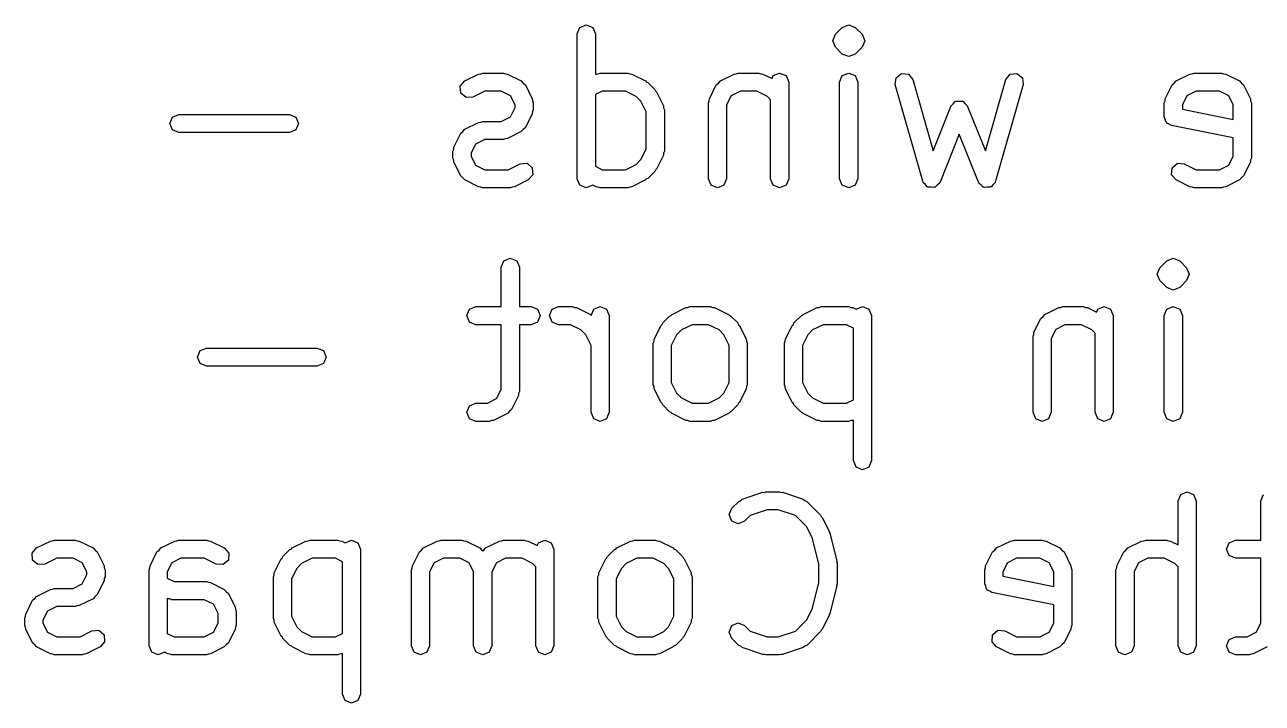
# Model space of a CAD drawing. Extents: x 68 to 173, y -124 to -38.
# Drawn here: x 77.14 to 85.67, y -106.43 to -101.75 of the extents above; entities that cross this region are included whole.
import ezdxf

# ---------------------------------------------------------------- set-up
doc = ezdxf.new("R2010")
doc.units = 0
doc.layers.add('BLACK', color=7, linetype='CONTINUOUS')

msp = doc.modelspace()

# ---------------------------------------------------------------- linework, layer by layer
at = {"layer": 'BLACK', "linetype": 'CONTINUOUS'}
for p, q in [((80.9464, -101.815), (80.9647, -101.771)), ((80.9647, -101.771), (81.0089, -101.753)), ((81.0089, -101.753), (81.0531, -101.771)), ((81.0531, -101.771), (81.0714, -101.815)), ((82.7266, -101.819), (82.7742, -101.771)), ((82.7742, -101.771), (82.8184, -101.753)), ((82.7742, -101.771), (82.7742, -101.771)), ((82.8184, -101.753), (82.8626, -101.771)), ((82.8626, -101.771), (82.9102, -101.819)), ((80.9464, -102.815), (80.9464, -101.815)), ((81.0714, -101.815), (81.0714, -102.095)), ((82.7083, -101.863), (82.7266, -101.819)), ((82.7266, -101.907), (82.7083, -101.863)), ((82.9102, -101.819), (82.9285, -101.863)), ((82.9285, -101.863), (82.9102, -101.907)), ((82.7742, -101.955), (82.7266, -101.907)), ((82.8184, -101.973), (82.7742, -101.955)), ((82.8626, -101.955), (82.8184, -101.973)), ((82.9102, -101.907), (82.8626, -101.955)), ((82.8626, -101.955), (82.8626, -101.955)), ((80.1714, -102.14), (80.2667, -102.093)), ((80.2667, -102.093), (80.2812, -102.092)), ((80.2812, -102.092), (80.2946, -102.086)), ((80.2946, -102.086), (80.4375, -102.086)), ((80.4375, -102.086), (80.4509, -102.092)), ((80.4509, -102.092), (80.4654, -102.093)), ((80.4654, -102.093), (80.5607, -102.14)), ((81.0714, -102.095), (81.0762, -102.093)), ((81.0762, -102.093), (81.0907, -102.092)), ((81.0907, -102.092), (81.1041, -102.086)), ((81.1041, -102.086), (81.2946, -102.086)), ((81.2946, -102.086), (81.3081, -102.092)), ((81.3081, -102.092), (81.3226, -102.093)), ((81.3226, -102.093), (81.4178, -102.14)), ((81.9333, -102.14), (82.0286, -102.093)), ((82.0286, -102.093), (82.0431, -102.092)), ((82.0431, -102.092), (82.0565, -102.086)), ((82.0565, -102.086), (82.1994, -102.086)), ((82.1994, -102.086), (82.2128, -102.092)), ((82.2128, -102.092), (82.2273, -102.093)), ((82.2273, -102.093), (82.2899, -102.124)), ((82.2899, -102.124), (82.298, -102.104)), ((82.298, -102.104), (82.3422, -102.086)), ((82.3422, -102.086), (82.3864, -102.104)), ((82.3864, -102.104), (82.4047, -102.148)), ((82.7559, -102.148), (82.7742, -102.104)), ((82.7742, -102.104), (82.8184, -102.086)), ((82.8184, -102.086), (82.8626, -102.104)), ((82.8626, -102.104), (82.8809, -102.148)), ((83.1393, -102.166), (83.1447, -102.118)), ((83.1447, -102.118), (83.1822, -102.088)), ((83.1822, -102.088), (83.2297, -102.094)), ((83.2297, -102.094), (83.2595, -102.131)), ((83.2595, -102.131), (83.3997, -102.622)), ((83.7609, -102.622), (83.9012, -102.131)), ((83.9012, -102.131), (83.9309, -102.094)), ((83.9309, -102.094), (83.9785, -102.088)), ((83.9785, -102.088), (84.0159, -102.118)), ((84.0159, -102.118), (84.0214, -102.166)), ((85.0762, -102.14), (85.1714, -102.093)), ((85.1714, -102.093), (85.1859, -102.092)), ((85.1859, -102.092), (85.1994, -102.086)), ((85.1994, -102.086), (85.3899, -102.086)), ((85.3899, -102.086), (85.4033, -102.092)), ((85.4033, -102.092), (85.4178, -102.093)), ((85.4178, -102.093), (85.513, -102.14)), ((80.1401, -102.176), (80.1714, -102.14)), ((80.1435, -102.224), (80.1401, -102.176)), ((80.1796, -102.255), (80.1435, -102.224)), ((80.3094, -102.211), (80.2273, -102.252)), ((80.4227, -102.211), (80.3094, -102.211)), ((80.4861, -102.243), (80.4227, -102.211)), ((80.5607, -102.14), (80.5736, -102.155)), ((80.5736, -102.155), (80.5886, -102.168)), ((80.5886, -102.168), (80.6362, -102.263)), ((81.1189, -102.211), (81.0714, -102.235)), ((81.2799, -102.211), (81.1189, -102.211)), ((81.3528, -102.247), (81.2799, -102.211)), ((81.4178, -102.14), (81.4245, -102.148)), ((81.4245, -102.148), (81.4341, -102.152)), ((81.4341, -102.152), (81.4817, -102.199)), ((81.4817, -102.199), (81.4856, -102.209)), ((81.4856, -102.209), (81.4934, -102.216)), ((81.4934, -102.216), (81.541, -102.311)), ((81.8578, -102.263), (81.9054, -102.168)), ((81.9054, -102.168), (81.9204, -102.155)), ((81.9204, -102.155), (81.9333, -102.14)), ((82.0713, -102.211), (82.0079, -102.243)), ((82.1846, -102.211), (82.0713, -102.211)), ((82.2576, -102.247), (82.1846, -102.211)), ((82.4047, -102.148), (82.4047, -102.815)), ((82.7559, -102.815), (82.7559, -102.148)), ((82.8809, -102.148), (82.8809, -102.815)), ((83.3298, -102.832), (83.1393, -102.166)), ((84.0214, -102.166), (83.8309, -102.832)), ((85.0006, -102.263), (85.0482, -102.168)), ((85.0482, -102.168), (85.0632, -102.155)), ((85.0632, -102.155), (85.0762, -102.14)), ((85.2141, -102.211), (85.1507, -102.243)), ((85.3751, -102.211), (85.2141, -102.211)), ((85.4385, -102.243), (85.3751, -102.211)), ((85.513, -102.14), (85.526, -102.155)), ((85.526, -102.155), (85.541, -102.168)), ((85.541, -102.168), (85.5886, -102.263)), ((80.2273, -102.252), (80.1796, -102.255)), ((80.5178, -102.306), (80.4861, -102.243)), ((80.5178, -102.324), (80.5178, -102.306)), ((80.6362, -102.263), (80.6373, -102.278)), ((80.6373, -102.278), (80.6428, -102.291)), ((80.6428, -102.291), (80.6428, -102.339)), ((81.0714, -102.235), (81.0714, -102.729)), ((81.3861, -102.281), (81.3528, -102.247)), ((81.4226, -102.354), (81.3861, -102.281)), ((81.8512, -102.291), (81.8567, -102.278)), ((81.8512, -102.815), (81.8512, -102.291)), ((81.8567, -102.278), (81.8578, -102.263)), ((82.0079, -102.243), (81.9762, -102.306)), ((81.9762, -102.306), (81.9762, -102.815)), ((82.2797, -102.27), (82.2576, -102.247)), ((82.2797, -102.815), (82.2797, -102.27)), ((83.5229, -102.314), (83.5395, -102.298)), ((83.5395, -102.298), (83.5557, -102.281)), ((83.5557, -102.281), (83.5565, -102.281)), ((83.5565, -102.281), (83.5571, -102.281)), ((83.5571, -102.281), (83.5803, -102.281)), ((83.5803, -102.281), (83.6035, -102.281)), ((83.6035, -102.281), (83.6041, -102.281)), ((83.6041, -102.281), (83.605, -102.281)), ((83.605, -102.281), (83.6212, -102.298)), ((83.6212, -102.298), (83.6378, -102.314)), ((84.994, -102.291), (84.9996, -102.278)), ((84.994, -102.387), (84.994, -102.291)), ((84.9996, -102.278), (85.0006, -102.263)), ((85.1507, -102.243), (85.119, -102.306)), ((85.119, -102.306), (85.119, -102.335)), ((85.4702, -102.306), (85.4385, -102.243)), ((85.4702, -102.406), (85.4702, -102.306)), ((85.5886, -102.263), (85.5896, -102.278)), ((85.5896, -102.278), (85.5952, -102.291)), ((85.5952, -102.291), (85.5952, -102.672)), ((78.1369, -102.434), (78.1552, -102.39)), ((78.1552, -102.39), (78.1994, -102.372)), ((78.1994, -102.372), (78.9613, -102.372)), ((78.9613, -102.372), (79.0055, -102.39)), ((79.0055, -102.39), (79.0238, -102.434)), ((80.4227, -102.419), (80.4861, -102.388)), ((80.4861, -102.388), (80.5178, -102.324)), ((80.6362, -102.367), (80.5886, -102.462)), ((80.6373, -102.352), (80.6362, -102.367)), ((80.6428, -102.339), (80.6373, -102.352)), ((81.4226, -102.61), (81.4226, -102.354)), ((81.541, -102.311), (81.542, -102.325)), ((81.542, -102.325), (81.5476, -102.339)), ((81.5476, -102.339), (81.5476, -102.625)), ((83.3997, -102.622), (83.5223, -102.316)), ((83.5223, -102.316), (83.5229, -102.315)), ((83.5229, -102.315), (83.5229, -102.314)), ((83.6378, -102.314), (83.6378, -102.315)), ((83.6378, -102.315), (83.6384, -102.316)), ((83.6384, -102.316), (83.7609, -102.622)), ((85.001, -102.403), (84.994, -102.387)), ((85.119, -102.335), (85.4702, -102.406)), ((78.1552, -102.478), (78.1369, -102.434)), ((78.1994, -102.497), (78.1552, -102.478)), ((79.0055, -102.478), (78.9613, -102.497)), ((79.0238, -102.434), (79.0055, -102.478)), ((80.1584, -102.488), (80.1714, -102.474)), ((80.1714, -102.474), (80.2667, -102.426)), ((80.2667, -102.426), (80.2812, -102.425)), ((80.2812, -102.425), (80.2946, -102.419)), ((80.2946, -102.419), (80.4227, -102.419)), ((80.5736, -102.475), (80.5607, -102.49)), ((80.5886, -102.462), (80.5736, -102.475)), ((85.0045, -102.421), (85.001, -102.403)), ((85.0099, -102.425), (85.0045, -102.421)), ((85.0123, -102.431), (85.0099, -102.425)), ((85.0291, -102.438), (85.0123, -102.431)), ((85.0443, -102.448), (85.0291, -102.438)), ((85.4702, -102.533), (85.0443, -102.448)), ((78.9613, -102.497), (78.1994, -102.497)), ((80.0959, -102.597), (80.1435, -102.501)), ((80.1435, -102.501), (80.1584, -102.488)), ((80.3094, -102.544), (80.246, -102.576)), ((80.4375, -102.544), (80.3094, -102.544)), ((80.4509, -102.539), (80.4375, -102.544)), ((80.4654, -102.538), (80.4509, -102.539)), ((80.5607, -102.49), (80.4654, -102.538)), ((83.5803, -102.507), (83.4479, -102.838)), ((83.7128, -102.838), (83.5803, -102.507)), ((85.4702, -102.658), (85.4702, -102.533)), ((80.0893, -102.625), (80.0948, -102.611)), ((80.0893, -102.672), (80.0893, -102.625)), ((80.0948, -102.611), (80.0959, -102.597)), ((80.246, -102.576), (80.2143, -102.639)), ((80.2143, -102.639), (80.2143, -102.658)), ((81.3861, -102.683), (81.4226, -102.61)), ((81.542, -102.638), (81.541, -102.653)), ((81.5476, -102.625), (81.542, -102.638)), ((80.0948, -102.686), (80.0893, -102.672)), ((80.0959, -102.7), (80.0948, -102.686)), ((80.1435, -102.795), (80.0959, -102.7)), ((80.2143, -102.658), (80.246, -102.721)), ((80.246, -102.721), (80.3094, -102.753)), ((80.4703, -102.753), (80.5524, -102.712)), ((80.5524, -102.712), (80.6001, -102.708)), ((80.6001, -102.708), (80.6362, -102.74)), ((81.0714, -102.729), (81.1189, -102.753)), ((81.2799, -102.753), (81.3528, -102.716)), ((81.3528, -102.716), (81.3861, -102.683)), ((81.541, -102.653), (81.4934, -102.748)), ((85.0482, -102.74), (85.0844, -102.708)), ((85.0844, -102.708), (85.1321, -102.712)), ((85.1321, -102.712), (85.2141, -102.753)), ((85.3751, -102.753), (85.4385, -102.721)), ((85.4385, -102.721), (85.4702, -102.658)), ((85.5886, -102.7), (85.541, -102.795)), ((85.5896, -102.686), (85.5886, -102.7)), ((85.5952, -102.672), (85.5896, -102.686)), ((80.1584, -102.808), (80.1435, -102.795)), ((80.1714, -102.823), (80.1584, -102.808)), ((80.3094, -102.753), (80.4703, -102.753)), ((80.6396, -102.787), (80.6083, -102.823)), ((80.6362, -102.74), (80.6396, -102.787)), ((80.9647, -102.859), (80.9464, -102.815)), ((81.1189, -102.753), (81.2799, -102.753)), ((81.4245, -102.816), (81.4178, -102.823)), ((81.4341, -102.812), (81.4245, -102.816)), ((81.4817, -102.764), (81.4341, -102.812)), ((81.4856, -102.755), (81.4817, -102.764)), ((81.4934, -102.748), (81.4856, -102.755)), ((81.8695, -102.859), (81.8512, -102.815)), ((81.9762, -102.815), (81.9579, -102.859)), ((82.298, -102.859), (82.2797, -102.815)), ((82.4047, -102.815), (82.3864, -102.859)), ((82.7742, -102.859), (82.7559, -102.815)), ((82.8809, -102.815), (82.8626, -102.859)), ((85.0449, -102.787), (85.0482, -102.74)), ((85.0762, -102.823), (85.0449, -102.787)), ((85.2141, -102.753), (85.3751, -102.753)), ((85.526, -102.808), (85.513, -102.823)), ((85.541, -102.795), (85.526, -102.808)), ((80.2667, -102.871), (80.1714, -102.823)), ((80.2812, -102.872), (80.2667, -102.871)), ((80.2946, -102.878), (80.2812, -102.872)), ((80.4851, -102.878), (80.2946, -102.878)), ((80.4985, -102.872), (80.4851, -102.878)), ((80.513, -102.871), (80.4985, -102.872)), ((80.6083, -102.823), (80.513, -102.871)), ((81.0089, -102.878), (80.9647, -102.859)), ((81.0529, -102.859), (81.0089, -102.878)), ((81.0762, -102.871), (81.0529, -102.859)), ((81.0907, -102.872), (81.0762, -102.871)), ((81.1041, -102.878), (81.0907, -102.872)), ((81.2946, -102.878), (81.1041, -102.878)), ((81.3081, -102.872), (81.2946, -102.878)), ((81.3226, -102.871), (81.3081, -102.872)), ((81.4178, -102.823), (81.3226, -102.871)), ((81.9137, -102.878), (81.8695, -102.859)), ((81.9579, -102.859), (81.9137, -102.878)), ((82.3422, -102.878), (82.298, -102.859)), ((82.3864, -102.859), (82.3422, -102.878)), ((82.8184, -102.878), (82.7742, -102.859)), ((82.8626, -102.859), (82.8184, -102.878)), ((83.3324, -102.836), (83.3298, -102.832)), ((83.3324, -102.84), (83.3324, -102.836)), ((83.3469, -102.854), (83.3324, -102.84)), ((83.3595, -102.87), (83.3469, -102.854)), ((83.3637, -102.87), (83.3595, -102.87)), ((83.3666, -102.873), (83.3637, -102.87)), ((83.3869, -102.873), (83.3666, -102.873)), ((83.407, -102.875), (83.3869, -102.873)), ((83.4103, -102.873), (83.407, -102.875)), ((83.4145, -102.873), (83.4103, -102.873)), ((83.4286, -102.858), (83.4145, -102.873)), ((83.4445, -102.845), (83.4286, -102.858)), ((83.445, -102.841), (83.4445, -102.845)), ((83.4479, -102.838), (83.445, -102.841)), ((83.7157, -102.841), (83.7128, -102.838)), ((83.7162, -102.845), (83.7157, -102.841)), ((83.732, -102.858), (83.7162, -102.845)), ((83.7462, -102.873), (83.732, -102.858)), ((83.7504, -102.873), (83.7462, -102.873)), ((83.7536, -102.875), (83.7504, -102.873)), ((83.7738, -102.873), (83.7536, -102.875)), ((83.794, -102.873), (83.7738, -102.873)), ((83.797, -102.87), (83.794, -102.873)), ((83.8012, -102.87), (83.797, -102.87)), ((83.8138, -102.854), (83.8012, -102.87)), ((83.8283, -102.84), (83.8138, -102.854)), ((83.8309, -102.832), (83.8283, -102.836)), ((83.8283, -102.836), (83.8283, -102.84)), ((85.1714, -102.871), (85.0762, -102.823)), ((85.1859, -102.872), (85.1714, -102.871)), ((85.1994, -102.878), (85.1859, -102.872)), ((85.3899, -102.878), (85.1994, -102.878)), ((85.4033, -102.872), (85.3899, -102.878)), ((85.4178, -102.871), (85.4033, -102.872)), ((85.513, -102.823), (85.4178, -102.871)), ((80.4226, -103.425), (80.4409, -103.381)), ((80.4409, -103.381), (80.4851, -103.363)), ((80.4851, -103.363), (80.5293, -103.381)), ((80.5293, -103.381), (80.5476, -103.425)), ((84.9647, -103.429), (85.0123, -103.381)), ((85.0123, -103.381), (85.0565, -103.363)), ((85.0123, -103.381), (85.0123, -103.381)), ((85.0565, -103.363), (85.1007, -103.381)), ((85.1007, -103.381), (85.1483, -103.429)), ((80.4226, -103.696), (80.4226, -103.425)), ((80.5476, -103.425), (80.5476, -103.696)), ((84.9464, -103.473), (84.9647, -103.429)), ((84.9647, -103.517), (84.9464, -103.473)), ((85.1483, -103.429), (85.1666, -103.473)), ((85.1666, -103.473), (85.1483, -103.517)), ((85.0123, -103.565), (84.9647, -103.517)), ((85.0565, -103.583), (85.0123, -103.565)), ((85.1007, -103.565), (85.0565, -103.583)), ((85.1483, -103.517), (85.1007, -103.565)), ((80.1845, -103.758), (80.2028, -103.714)), ((80.2028, -103.803), (80.1845, -103.758)), ((80.2028, -103.714), (80.247, -103.696)), ((80.247, -103.696), (80.4226, -103.696)), ((80.5476, -103.696), (80.628, -103.696)), ((80.628, -103.696), (80.6721, -103.714)), ((80.6721, -103.714), (80.6905, -103.758)), ((80.6905, -103.758), (80.6721, -103.803)), ((80.7559, -103.758), (80.7742, -103.714)), ((80.7742, -103.803), (80.7559, -103.758)), ((80.7742, -103.714), (80.8184, -103.696)), ((80.8184, -103.696), (80.9137, -103.696)), ((80.9137, -103.696), (80.9271, -103.702)), ((80.9271, -103.702), (80.9416, -103.703)), ((80.9416, -103.703), (81.0369, -103.75)), ((81.0369, -103.75), (81.0424, -103.757)), ((81.0424, -103.757), (81.0599, -103.714)), ((81.0599, -103.714), (81.1041, -103.696)), ((81.1041, -103.696), (81.1483, -103.714)), ((81.1483, -103.714), (81.1666, -103.758)), ((81.1666, -103.758), (81.1666, -104.425)), ((81.5838, -103.762), (81.5933, -103.758)), ((81.5933, -103.758), (81.6, -103.75)), ((81.6, -103.75), (81.6952, -103.703)), ((81.6952, -103.703), (81.7097, -103.702)), ((81.7097, -103.702), (81.7232, -103.696)), ((81.7232, -103.696), (81.866, -103.696)), ((81.866, -103.696), (81.8795, -103.702)), ((81.8795, -103.702), (81.894, -103.703)), ((81.894, -103.703), (81.9892, -103.75)), ((81.9892, -103.75), (81.996, -103.758)), ((81.996, -103.758), (82.0055, -103.762)), ((82.4885, -103.762), (82.498, -103.758)), ((82.498, -103.758), (82.5048, -103.75)), ((82.5048, -103.75), (82.6, -103.703)), ((82.6, -103.703), (82.6145, -103.702)), ((82.6145, -103.702), (82.628, -103.696)), ((82.628, -103.696), (82.8184, -103.696)), ((82.8184, -103.696), (82.8319, -103.702)), ((82.8319, -103.702), (82.8464, -103.703)), ((82.8464, -103.703), (82.8696, -103.714)), ((82.8696, -103.714), (82.9137, -103.696)), ((82.9137, -103.696), (82.9579, -103.714)), ((82.9579, -103.714), (82.9762, -103.758)), ((82.9762, -103.758), (82.9762, -104.758)), ((84.1584, -103.765), (84.1714, -103.75)), ((84.1714, -103.75), (84.2667, -103.703)), ((84.2667, -103.703), (84.2812, -103.702)), ((84.2812, -103.702), (84.2946, -103.696)), ((84.2946, -103.696), (84.4375, -103.696)), ((84.4375, -103.696), (84.4509, -103.702)), ((84.4509, -103.702), (84.4654, -103.703)), ((84.4654, -103.703), (84.528, -103.734)), ((84.528, -103.734), (84.5361, -103.714)), ((84.5361, -103.714), (84.5803, -103.696)), ((84.5803, -103.696), (84.6245, -103.714)), ((84.6245, -103.714), (84.6428, -103.758)), ((84.6428, -103.758), (84.6428, -104.425)), ((84.994, -103.758), (85.0123, -103.714)), ((84.994, -104.425), (84.994, -103.758)), ((85.0123, -103.714), (85.0565, -103.696)), ((85.0565, -103.696), (85.1007, -103.714)), ((85.1007, -103.714), (85.119, -103.758)), ((85.119, -103.758), (85.119, -104.425)), ((80.247, -103.821), (80.2028, -103.803)), ((80.4226, -103.821), (80.247, -103.821)), ((80.4226, -104.268), (80.4226, -103.821)), ((80.628, -103.821), (80.5476, -103.821)), ((80.5476, -103.821), (80.5476, -104.282)), ((80.6721, -103.803), (80.628, -103.821)), ((80.8184, -103.821), (80.7742, -103.803)), ((80.8989, -103.821), (80.8184, -103.821)), ((80.9719, -103.857), (80.8989, -103.821)), ((81.4768, -103.921), (81.5244, -103.826)), ((81.5244, -103.826), (81.5322, -103.819)), ((81.5322, -103.819), (81.5361, -103.809)), ((81.5361, -103.809), (81.5838, -103.762)), ((81.7379, -103.821), (81.665, -103.857)), ((81.8513, -103.821), (81.7379, -103.821)), ((81.9243, -103.857), (81.8513, -103.821)), ((82.0055, -103.762), (82.0531, -103.809)), ((82.0531, -103.809), (82.057, -103.819)), ((82.057, -103.819), (82.0648, -103.826)), ((82.0648, -103.826), (82.1124, -103.921)), ((82.3816, -103.921), (82.4292, -103.826)), ((82.4292, -103.826), (82.437, -103.819)), ((82.437, -103.819), (82.4409, -103.809)), ((82.4409, -103.809), (82.4885, -103.762)), ((82.6427, -103.821), (82.5697, -103.857)), ((82.8037, -103.821), (82.6427, -103.821)), ((82.8512, -103.845), (82.8037, -103.821)), ((82.8512, -104.339), (82.8512, -103.845)), ((84.0959, -103.873), (84.1435, -103.778)), ((84.1435, -103.778), (84.1584, -103.765)), ((84.3094, -103.821), (84.246, -103.853)), ((84.4227, -103.821), (84.3094, -103.821)), ((84.4957, -103.857), (84.4227, -103.821)), ((81.0052, -103.891), (80.9719, -103.857)), ((81.0416, -103.964), (81.0052, -103.891)), ((81.4758, -103.935), (81.4768, -103.921)), ((81.6317, -103.891), (81.5952, -103.964)), ((81.665, -103.857), (81.6317, -103.891)), ((81.9575, -103.891), (81.9243, -103.857)), ((81.994, -103.964), (81.9575, -103.891)), ((82.1124, -103.921), (82.1135, -103.935)), ((82.3805, -103.935), (82.3816, -103.921)), ((82.5365, -103.891), (82.5, -103.964)), ((82.5697, -103.857), (82.5365, -103.891)), ((84.0893, -103.901), (84.0948, -103.888)), ((84.0893, -104.425), (84.0893, -103.901)), ((84.0948, -103.888), (84.0959, -103.873)), ((84.246, -103.853), (84.2143, -103.916)), ((84.2143, -103.916), (84.2143, -104.425)), ((84.5178, -103.88), (84.4957, -103.857)), ((84.5178, -104.425), (84.5178, -103.88)), ((78.3274, -104.044), (78.3457, -104)), ((78.3457, -104), (78.3899, -103.982)), ((78.3899, -103.982), (79.1518, -103.982)), ((79.1518, -103.982), (79.196, -104)), ((79.196, -104), (79.2143, -104.044)), ((81.0416, -104.425), (81.0416, -103.964)), ((81.4702, -103.949), (81.4758, -103.935)), ((81.4702, -104.235), (81.4702, -103.949)), ((81.5952, -103.964), (81.5952, -104.22)), ((81.994, -104.22), (81.994, -103.964)), ((82.1135, -103.935), (82.119, -103.949)), ((82.119, -103.949), (82.119, -104.235)), ((82.375, -103.949), (82.3805, -103.935)), ((82.375, -104.235), (82.375, -103.949)), ((82.5, -103.964), (82.5, -104.22)), ((78.3457, -104.088), (78.3274, -104.044)), ((78.3899, -104.107), (78.3457, -104.088)), ((79.196, -104.088), (79.1518, -104.107)), ((79.2143, -104.044), (79.196, -104.088)), ((79.1518, -104.107), (78.3899, -104.107)), ((80.3909, -104.331), (80.4226, -104.268)), ((81.4758, -104.248), (81.4702, -104.235)), ((81.4768, -104.263), (81.4758, -104.248)), ((81.5244, -104.358), (81.4768, -104.263)), ((81.5952, -104.22), (81.6317, -104.293)), ((81.9575, -104.293), (81.994, -104.22)), ((82.1124, -104.263), (82.0648, -104.358)), ((82.1135, -104.248), (82.1124, -104.263)), ((82.119, -104.235), (82.1135, -104.248)), ((82.3805, -104.248), (82.375, -104.235)), ((82.3816, -104.263), (82.3805, -104.248)), ((82.4292, -104.358), (82.3816, -104.263)), ((82.5, -104.22), (82.5365, -104.293)), ((80.3275, -104.363), (80.3909, -104.331)), ((80.541, -104.31), (80.4934, -104.405)), ((80.542, -104.296), (80.541, -104.31)), ((80.5476, -104.282), (80.542, -104.296)), ((81.6317, -104.293), (81.665, -104.326)), ((81.665, -104.326), (81.7379, -104.363)), ((81.8513, -104.363), (81.9243, -104.326)), ((81.9243, -104.326), (81.9575, -104.293)), ((82.5365, -104.293), (82.5697, -104.326)), ((82.5697, -104.326), (82.6427, -104.363)), ((82.8037, -104.363), (82.8512, -104.339)), ((80.1845, -104.425), (80.2028, -104.381)), ((80.2028, -104.469), (80.1845, -104.425)), ((80.2028, -104.381), (80.247, -104.363)), ((80.247, -104.363), (80.3275, -104.363)), ((80.4654, -104.433), (80.3702, -104.481)), ((80.4784, -104.418), (80.4654, -104.433)), ((80.4934, -104.405), (80.4784, -104.418)), ((81.0599, -104.469), (81.0416, -104.425)), ((81.1666, -104.425), (81.1483, -104.469)), ((81.5322, -104.365), (81.5244, -104.358)), ((81.5361, -104.374), (81.5322, -104.365)), ((81.5838, -104.422), (81.5361, -104.374)), ((81.5933, -104.426), (81.5838, -104.422)), ((81.6, -104.433), (81.5933, -104.426)), ((81.6952, -104.481), (81.6, -104.433)), ((81.7379, -104.363), (81.8513, -104.363)), ((81.9892, -104.433), (81.894, -104.481)), ((81.996, -104.426), (81.9892, -104.433)), ((82.0055, -104.422), (81.996, -104.426)), ((82.0531, -104.374), (82.0055, -104.422)), ((82.057, -104.365), (82.0531, -104.374)), ((82.0648, -104.358), (82.057, -104.365)), ((82.437, -104.365), (82.4292, -104.358)), ((82.4409, -104.374), (82.437, -104.365)), ((82.4885, -104.422), (82.4409, -104.374)), ((82.498, -104.426), (82.4885, -104.422)), ((82.5048, -104.433), (82.498, -104.426)), ((82.6, -104.481), (82.5048, -104.433)), ((82.6427, -104.363), (82.8037, -104.363)), ((84.1076, -104.469), (84.0893, -104.425)), ((84.2143, -104.425), (84.196, -104.469)), ((84.5361, -104.469), (84.5178, -104.425)), ((84.6428, -104.425), (84.6245, -104.469)), ((85.0123, -104.469), (84.994, -104.425)), ((85.119, -104.425), (85.1007, -104.469)), ((80.247, -104.488), (80.2028, -104.469)), ((80.3422, -104.488), (80.247, -104.488)), ((80.3557, -104.482), (80.3422, -104.488)), ((80.3702, -104.481), (80.3557, -104.482)), ((81.1041, -104.488), (81.0599, -104.469)), ((81.1483, -104.469), (81.1041, -104.488)), ((81.7097, -104.482), (81.6952, -104.481)), ((81.7232, -104.488), (81.7097, -104.482)), ((81.866, -104.488), (81.7232, -104.488)), ((81.8795, -104.482), (81.866, -104.488)), ((81.894, -104.481), (81.8795, -104.482)), ((82.6145, -104.482), (82.6, -104.481)), ((82.628, -104.488), (82.6145, -104.482)), ((82.8184, -104.488), (82.628, -104.488)), ((82.8319, -104.482), (82.8184, -104.488)), ((82.8464, -104.481), (82.8319, -104.482)), ((82.8512, -104.479), (82.8464, -104.481)), ((82.8512, -104.758), (82.8512, -104.479)), ((84.1518, -104.488), (84.1076, -104.469)), ((84.196, -104.469), (84.1518, -104.488)), ((84.5803, -104.488), (84.5361, -104.469)), ((84.6245, -104.469), (84.5803, -104.488)), ((85.0565, -104.488), (85.0123, -104.469)), ((85.1007, -104.469), (85.0565, -104.488)), ((82.8695, -104.803), (82.8512, -104.758)), ((82.9762, -104.758), (82.9579, -104.803)), ((82.9137, -104.821), (82.8695, -104.803)), ((82.9579, -104.803), (82.9137, -104.821)), ((82.0123, -105.086), (82.0599, -105.039)), ((82.0599, -105.039), (82.0734, -105.033)), ((82.0734, -105.033), (82.0844, -105.023)), ((82.0844, -105.023), (82.2272, -104.976)), ((82.2272, -104.976), (82.2375, -104.977)), ((82.2375, -104.977), (82.247, -104.973)), ((82.247, -104.973), (82.3422, -104.973)), ((82.3422, -104.973), (82.3517, -104.977)), ((82.3517, -104.977), (82.362, -104.976)), ((82.362, -104.976), (82.5049, -105.023)), ((82.5049, -105.023), (82.5158, -105.033)), ((82.5158, -105.033), (82.5293, -105.039)), ((82.5293, -105.039), (82.6245, -105.134)), ((85.0893, -105.035), (85.1076, -104.991)), ((85.0893, -105.339), (85.0893, -105.035)), ((85.1076, -104.991), (85.1518, -104.973)), ((85.1518, -104.973), (85.196, -104.991)), ((85.196, -104.991), (85.2143, -105.035)), ((85.2143, -105.035), (85.2143, -106.035)), ((85.6607, -105.035), (85.679, -104.991)), ((85.6607, -105.306), (85.6607, -105.035)), ((81.994, -105.13), (82.0123, -105.086)), ((82.2571, -105.098), (82.1379, -105.137)), ((82.3321, -105.098), (82.2571, -105.098)), ((82.4513, -105.137), (82.3321, -105.098)), ((82.0123, -105.175), (81.994, -105.13)), ((82.0565, -105.193), (82.0123, -105.175)), ((82.1007, -105.175), (82.0565, -105.193)), ((82.1379, -105.137), (82.1007, -105.175)), ((82.529, -105.215), (82.4513, -105.137)), ((82.6245, -105.134), (82.6285, -105.143)), ((82.6285, -105.143), (82.6362, -105.15)), ((82.6362, -105.15), (82.6839, -105.245)), ((82.569, -105.295), (82.529, -105.215)), ((82.6131, -105.471), (82.569, -105.295)), ((82.6839, -105.245), (82.6844, -105.252)), ((82.6844, -105.252), (82.6886, -105.258)), ((82.6886, -105.258), (82.7362, -105.449)), ((77.1877, -105.396), (77.219, -105.36)), ((77.219, -105.36), (77.3143, -105.313)), ((77.3143, -105.313), (77.3288, -105.312)), ((77.3288, -105.312), (77.3422, -105.306)), ((77.3422, -105.306), (77.4851, -105.306)), ((77.4851, -105.306), (77.4985, -105.312)), ((77.4985, -105.312), (77.513, -105.313)), ((77.513, -105.313), (77.6083, -105.36)), ((77.6083, -105.36), (77.6213, -105.375)), ((77.6213, -105.375), (77.6362, -105.388)), ((78.0482, -105.388), (78.0632, -105.375)), ((78.0632, -105.375), (78.0762, -105.36)), ((78.0762, -105.36), (78.1714, -105.313)), ((78.1714, -105.313), (78.1859, -105.312)), ((78.1859, -105.312), (78.1994, -105.306)), ((78.1994, -105.306), (78.3899, -105.306)), ((78.3899, -105.306), (78.4033, -105.312)), ((78.4033, -105.312), (78.4178, -105.313)), ((78.4178, -105.313), (78.513, -105.36)), ((78.513, -105.36), (78.5444, -105.396)), ((78.9171, -105.419), (78.9647, -105.372)), ((78.9647, -105.372), (78.9742, -105.368)), ((78.9742, -105.368), (78.981, -105.36)), ((78.981, -105.36), (79.0762, -105.313)), ((79.0762, -105.313), (79.0907, -105.312)), ((79.0907, -105.312), (79.1041, -105.306)), ((79.1041, -105.306), (79.2946, -105.306)), ((79.2946, -105.306), (79.3081, -105.312)), ((79.3081, -105.312), (79.3226, -105.313)), ((79.3226, -105.313), (79.3458, -105.324)), ((79.3458, -105.324), (79.3899, -105.306)), ((79.3899, -105.306), (79.4341, -105.324)), ((79.4341, -105.324), (79.4524, -105.368)), ((79.4524, -105.368), (79.4524, -106.368)), ((79.8578, -105.388), (79.8727, -105.375)), ((79.8727, -105.375), (79.8857, -105.36)), ((79.8857, -105.36), (79.981, -105.313)), ((79.981, -105.313), (79.9955, -105.312)), ((79.9955, -105.312), (80.0089, -105.306)), ((80.0089, -105.306), (80.1518, -105.306)), ((80.1518, -105.306), (80.1652, -105.312)), ((80.1652, -105.312), (80.1797, -105.313)), ((80.1797, -105.313), (80.275, -105.36)), ((80.275, -105.36), (80.2879, -105.375)), ((80.2879, -105.375), (80.2946, -105.381)), ((80.2946, -105.381), (80.3013, -105.375)), ((80.3013, -105.375), (80.3143, -105.36)), ((80.3143, -105.36), (80.4095, -105.313)), ((80.4095, -105.313), (80.424, -105.312)), ((80.424, -105.312), (80.4375, -105.306)), ((80.4375, -105.306), (80.5803, -105.306)), ((80.5803, -105.306), (80.5938, -105.312)), ((80.5938, -105.312), (80.6083, -105.313)), ((80.6083, -105.313), (80.6709, -105.344)), ((80.6709, -105.344), (80.679, -105.324)), ((80.679, -105.324), (80.7232, -105.306)), ((80.7232, -105.306), (80.7674, -105.324)), ((80.7674, -105.324), (80.7857, -105.368)), ((80.7857, -105.368), (80.7857, -106.035)), ((81.1552, -105.419), (81.2028, -105.372)), ((81.2028, -105.372), (81.2123, -105.368)), ((81.2123, -105.368), (81.219, -105.36)), ((81.219, -105.36), (81.3143, -105.313)), ((81.3143, -105.313), (81.3288, -105.312)), ((81.3288, -105.312), (81.3422, -105.306)), ((81.3422, -105.306), (81.4851, -105.306)), ((81.4851, -105.306), (81.4985, -105.312)), ((81.4985, -105.312), (81.513, -105.313)), ((81.513, -105.313), (81.6083, -105.36)), ((81.6083, -105.36), (81.615, -105.368)), ((81.615, -105.368), (81.6245, -105.372)), ((81.6245, -105.372), (81.6721, -105.419)), ((83.8101, -105.388), (83.8251, -105.375)), ((83.8251, -105.375), (83.8381, -105.36)), ((83.8381, -105.36), (83.9333, -105.313)), ((83.9333, -105.313), (83.9478, -105.312)), ((83.9478, -105.312), (83.9613, -105.306)), ((83.9613, -105.306), (84.1518, -105.306)), ((84.1518, -105.306), (84.1652, -105.312)), ((84.1652, -105.312), (84.1797, -105.313)), ((84.1797, -105.313), (84.275, -105.36)), ((84.275, -105.36), (84.2879, -105.375)), ((84.2879, -105.375), (84.3029, -105.388)), ((84.7149, -105.388), (84.7299, -105.375)), ((84.7299, -105.375), (84.7429, -105.36)), ((84.7429, -105.36), (84.8381, -105.313)), ((84.8381, -105.313), (84.8526, -105.312)), ((84.8526, -105.312), (84.866, -105.306)), ((84.866, -105.306), (85.0089, -105.306)), ((85.0089, -105.306), (85.0223, -105.312)), ((85.0223, -105.312), (85.0369, -105.313)), ((85.0369, -105.313), (85.0893, -105.339)), ((85.4226, -105.368), (85.4409, -105.324)), ((85.4409, -105.413), (85.4226, -105.368)), ((85.4409, -105.324), (85.4851, -105.306)), ((85.4851, -105.306), (85.6607, -105.306)), ((77.1911, -105.444), (77.1877, -105.396)), ((77.2272, -105.475), (77.1911, -105.444)), ((77.357, -105.431), (77.275, -105.472)), ((77.4703, -105.431), (77.357, -105.431)), ((77.5337, -105.463), (77.4703, -105.431)), ((77.5655, -105.526), (77.5337, -105.463)), ((77.6362, -105.388), (77.6839, -105.483)), ((78.0006, -105.483), (78.0482, -105.388)), ((78.1507, -105.463), (78.119, -105.526)), ((78.2141, -105.431), (78.1507, -105.463)), ((78.3751, -105.431), (78.2141, -105.431)), ((78.4571, -105.472), (78.3751, -105.431)), ((78.541, -105.444), (78.5049, -105.475)), ((78.5444, -105.396), (78.541, -105.444)), ((78.8578, -105.531), (78.9054, -105.436)), ((78.9054, -105.436), (78.9132, -105.429)), ((78.9132, -105.429), (78.9171, -105.419)), ((79.0459, -105.467), (79.0127, -105.501)), ((79.1189, -105.431), (79.0459, -105.467)), ((79.2799, -105.431), (79.1189, -105.431)), ((79.3274, -105.455), (79.2799, -105.431)), ((79.3274, -105.949), (79.3274, -105.455)), ((79.8101, -105.483), (79.8578, -105.388)), ((79.9603, -105.463), (79.9285, -105.526)), ((80.0237, -105.431), (79.9603, -105.463)), ((80.137, -105.431), (80.0237, -105.431)), ((80.2004, -105.463), (80.137, -105.431)), ((80.2321, -105.526), (80.2004, -105.463)), ((80.3888, -105.463), (80.3571, -105.526)), ((80.4522, -105.431), (80.3888, -105.463)), ((80.5656, -105.431), (80.4522, -105.431)), ((80.6385, -105.467), (80.5656, -105.431)), ((80.6607, -105.49), (80.6385, -105.467)), ((81.0959, -105.531), (81.1435, -105.436)), ((81.1435, -105.436), (81.1512, -105.429)), ((81.1512, -105.429), (81.1552, -105.419)), ((81.284, -105.467), (81.2507, -105.501)), ((81.357, -105.431), (81.284, -105.467)), ((81.4703, -105.431), (81.357, -105.431)), ((81.5433, -105.467), (81.4703, -105.431)), ((81.5766, -105.501), (81.5433, -105.467)), ((81.6721, -105.419), (81.6761, -105.429)), ((81.6761, -105.429), (81.6839, -105.436)), ((81.6839, -105.436), (81.7315, -105.531)), ((82.7362, -105.449), (82.735, -105.456)), ((82.735, -105.456), (82.7381, -105.464)), ((82.7381, -105.464), (82.7381, -105.607)), ((83.7625, -105.483), (83.8101, -105.388)), ((83.9126, -105.463), (83.8809, -105.526)), ((83.976, -105.431), (83.9126, -105.463)), ((84.137, -105.431), (83.976, -105.431)), ((84.2004, -105.463), (84.137, -105.431)), ((84.2321, -105.526), (84.2004, -105.463)), ((84.3029, -105.388), (84.3505, -105.483)), ((84.6673, -105.483), (84.7149, -105.388)), ((84.8174, -105.463), (84.7857, -105.526)), ((84.8808, -105.431), (84.8174, -105.463)), ((84.9941, -105.431), (84.8808, -105.431)), ((85.0671, -105.467), (84.9941, -105.431)), ((85.0893, -105.49), (85.0671, -105.467)), ((85.4851, -105.431), (85.4409, -105.413)), ((85.6607, -105.431), (85.4851, -105.431)), ((85.6607, -105.878), (85.6607, -105.431)), ((77.275, -105.472), (77.2272, -105.475)), ((77.5337, -105.608), (77.5655, -105.544)), ((77.5655, -105.544), (77.5655, -105.526)), ((77.6839, -105.483), (77.6849, -105.498)), ((77.6849, -105.498), (77.6905, -105.511)), ((77.6905, -105.511), (77.6905, -105.559)), ((77.994, -105.511), (77.9996, -105.498)), ((77.994, -106.035), (77.994, -105.511)), ((77.9996, -105.498), (78.0006, -105.483)), ((78.119, -105.526), (78.119, -105.568)), ((78.5049, -105.475), (78.4571, -105.472)), ((78.8512, -105.559), (78.8567, -105.545)), ((78.8567, -105.545), (78.8578, -105.531)), ((79.0127, -105.501), (78.9762, -105.574)), ((79.8035, -105.511), (79.8091, -105.498)), ((79.8035, -106.035), (79.8035, -105.511)), ((79.8091, -105.498), (79.8101, -105.483)), ((79.9285, -105.526), (79.9285, -106.035)), ((80.2321, -106.035), (80.2321, -105.526)), ((80.3571, -105.526), (80.3571, -106.035)), ((80.6607, -106.035), (80.6607, -105.49)), ((81.0893, -105.559), (81.0948, -105.545)), ((81.0948, -105.545), (81.0959, -105.531)), ((81.2507, -105.501), (81.2143, -105.574)), ((81.6131, -105.574), (81.5766, -105.501)), ((81.7315, -105.531), (81.7325, -105.545)), ((81.7325, -105.545), (81.7381, -105.559)), ((82.6131, -105.599), (82.6131, -105.471)), ((83.7559, -105.511), (83.7615, -105.498)), ((83.7559, -105.607), (83.7559, -105.511)), ((83.7615, -105.498), (83.7625, -105.483)), ((83.8809, -105.526), (83.8809, -105.555)), ((84.2321, -105.626), (84.2321, -105.526)), ((84.3505, -105.483), (84.3516, -105.498)), ((84.3516, -105.498), (84.3571, -105.511)), ((84.3571, -105.511), (84.3571, -105.892)), ((84.6607, -105.511), (84.6663, -105.498)), ((84.6607, -106.035), (84.6607, -105.511)), ((84.6663, -105.498), (84.6673, -105.483)), ((84.7857, -105.526), (84.7857, -106.035)), ((85.0893, -106.035), (85.0893, -105.49)), ((77.4703, -105.639), (77.5337, -105.608)), ((77.6839, -105.587), (77.6362, -105.682)), ((77.6849, -105.572), (77.6839, -105.587)), ((77.6905, -105.559), (77.6849, -105.572)), ((78.119, -105.568), (78.1665, -105.592)), ((78.1665, -105.592), (78.3899, -105.592)), ((78.3899, -105.592), (78.4033, -105.597)), ((78.4033, -105.597), (78.4178, -105.598)), ((78.4178, -105.598), (78.513, -105.646)), ((78.8512, -105.845), (78.8512, -105.559)), ((78.9762, -105.574), (78.9762, -105.83)), ((81.0893, -105.845), (81.0893, -105.559)), ((81.2143, -105.574), (81.2143, -105.83)), ((81.6131, -105.83), (81.6131, -105.574)), ((81.7381, -105.559), (81.7381, -105.845)), ((82.569, -105.775), (82.6131, -105.599)), ((82.7362, -105.622), (82.6886, -105.812)), ((82.7381, -105.607), (82.735, -105.614)), ((82.735, -105.614), (82.7362, -105.622)), ((83.7629, -105.623), (83.7559, -105.607)), ((83.7664, -105.641), (83.7629, -105.623)), ((83.8809, -105.555), (84.2321, -105.626)), ((77.1435, -105.817), (77.1911, -105.721)), ((77.1911, -105.721), (77.2061, -105.708)), ((77.2061, -105.708), (77.219, -105.694)), ((77.219, -105.694), (77.3143, -105.646)), ((77.3143, -105.646), (77.3288, -105.645)), ((77.3288, -105.645), (77.3422, -105.639)), ((77.3422, -105.639), (77.4703, -105.639)), ((77.6083, -105.71), (77.513, -105.758)), ((77.6213, -105.695), (77.6083, -105.71)), ((77.6362, -105.682), (77.6213, -105.695)), ((78.1238, -105.71), (78.119, -105.708)), ((78.119, -105.708), (78.119, -105.949)), ((78.1383, -105.711), (78.1238, -105.71)), ((78.1518, -105.717), (78.1383, -105.711)), ((78.3751, -105.717), (78.1518, -105.717)), ((78.4385, -105.748), (78.3751, -105.717)), ((78.513, -105.646), (78.526, -105.661)), ((78.526, -105.661), (78.541, -105.674)), ((78.541, -105.674), (78.5886, -105.769)), ((83.7718, -105.645), (83.7664, -105.641)), ((83.7742, -105.651), (83.7718, -105.645)), ((83.791, -105.658), (83.7742, -105.651)), ((83.8062, -105.668), (83.791, -105.658)), ((84.2321, -105.753), (83.8062, -105.668)), ((77.2936, -105.796), (77.2619, -105.859)), ((77.357, -105.764), (77.2936, -105.796)), ((77.4851, -105.764), (77.357, -105.764)), ((77.4985, -105.759), (77.4851, -105.764)), ((77.513, -105.758), (77.4985, -105.759)), ((78.4702, -105.812), (78.4385, -105.748)), ((78.5886, -105.769), (78.5896, -105.784)), ((78.5896, -105.784), (78.5952, -105.797)), ((78.5952, -105.797), (78.5952, -105.892)), ((82.529, -105.855), (82.569, -105.775)), ((84.2321, -105.878), (84.2321, -105.753)), ((77.1369, -105.845), (77.1424, -105.831)), ((77.1369, -105.892), (77.1369, -105.845)), ((77.1424, -105.906), (77.1369, -105.892)), ((77.1424, -105.831), (77.1435, -105.817)), ((77.2619, -105.859), (77.2619, -105.878)), ((77.2619, -105.878), (77.2936, -105.941)), ((78.4385, -105.941), (78.4702, -105.878)), ((78.4702, -105.878), (78.4702, -105.812)), ((78.5952, -105.892), (78.5896, -105.906)), ((78.8567, -105.858), (78.8512, -105.845)), ((78.8578, -105.873), (78.8567, -105.858)), ((78.9054, -105.968), (78.8578, -105.873)), ((78.9762, -105.83), (79.0127, -105.903)), ((81.0948, -105.858), (81.0893, -105.845)), ((81.0959, -105.873), (81.0948, -105.858)), ((81.1435, -105.968), (81.0959, -105.873)), ((81.2143, -105.83), (81.2507, -105.903)), ((81.5766, -105.903), (81.6131, -105.83)), ((81.7315, -105.873), (81.6839, -105.968)), ((81.7325, -105.858), (81.7315, -105.873)), ((81.7381, -105.845), (81.7325, -105.858)), ((82.0123, -105.896), (82.0565, -105.877)), ((82.0565, -105.877), (82.1007, -105.896)), ((82.4513, -105.933), (82.529, -105.855)), ((82.6839, -105.825), (82.6362, -105.92)), ((82.6844, -105.818), (82.6839, -105.825)), ((82.6886, -105.812), (82.6844, -105.818)), ((84.2004, -105.941), (84.2321, -105.878)), ((84.3571, -105.892), (84.3516, -105.906)), ((85.629, -105.941), (85.6607, -105.878)), ((77.1435, -105.92), (77.1424, -105.906)), ((77.1911, -106.015), (77.1435, -105.92)), ((77.2936, -105.941), (77.357, -105.973)), ((77.357, -105.973), (77.518, -105.973)), ((77.518, -105.973), (77.6, -105.932)), ((77.6, -105.932), (77.6477, -105.928)), ((77.6477, -105.928), (77.6839, -105.96)), ((77.6839, -105.96), (77.6872, -106.007)), ((78.119, -105.949), (78.1665, -105.973)), ((78.1665, -105.973), (78.3751, -105.973)), ((78.3751, -105.973), (78.4385, -105.941)), ((78.5886, -105.92), (78.541, -106.015)), ((78.5896, -105.906), (78.5886, -105.92)), ((78.9132, -105.975), (78.9054, -105.968)), ((78.9171, -105.984), (78.9132, -105.975)), ((79.0127, -105.903), (79.0459, -105.936)), ((79.0459, -105.936), (79.1189, -105.973)), ((79.1189, -105.973), (79.2799, -105.973)), ((79.2799, -105.973), (79.3274, -105.949)), ((81.1512, -105.975), (81.1435, -105.968)), ((81.1552, -105.984), (81.1512, -105.975)), ((81.2507, -105.903), (81.284, -105.936)), ((81.284, -105.936), (81.357, -105.973)), ((81.357, -105.973), (81.4703, -105.973)), ((81.4703, -105.973), (81.5433, -105.936)), ((81.5433, -105.936), (81.5766, -105.903)), ((81.6761, -105.975), (81.6721, -105.984)), ((81.6839, -105.968), (81.6761, -105.975)), ((81.994, -105.94), (82.0123, -105.896)), ((82.0123, -105.984), (81.994, -105.94)), ((82.1007, -105.896), (82.1379, -105.933)), ((82.1379, -105.933), (82.2571, -105.973)), ((82.2571, -105.973), (82.3321, -105.973)), ((82.3321, -105.973), (82.4513, -105.933)), ((82.6245, -105.936), (82.5293, -106.032)), ((82.6285, -105.927), (82.6245, -105.936)), ((82.6362, -105.92), (82.6285, -105.927)), ((83.8068, -106.007), (83.8101, -105.96)), ((83.8101, -105.96), (83.8463, -105.928)), ((83.8463, -105.928), (83.894, -105.932)), ((83.894, -105.932), (83.976, -105.973)), ((83.976, -105.973), (84.137, -105.973)), ((84.137, -105.973), (84.2004, -105.941)), ((84.3505, -105.92), (84.3029, -106.015)), ((84.3516, -105.906), (84.3505, -105.92)), ((85.4409, -105.991), (85.4851, -105.973)), ((85.4851, -105.973), (85.5656, -105.973)), ((85.5656, -105.973), (85.629, -105.941)), ((77.2061, -106.028), (77.1911, -106.015)), ((77.219, -106.043), (77.2061, -106.028)), ((77.3143, -106.091), (77.219, -106.043)), ((77.6559, -106.043), (77.5607, -106.091)), ((77.6872, -106.007), (77.6559, -106.043)), ((78.0123, -106.079), (77.994, -106.035)), ((78.513, -106.043), (78.4178, -106.091)), ((78.526, -106.028), (78.513, -106.043)), ((78.541, -106.015), (78.526, -106.028)), ((78.9647, -106.032), (78.9171, -105.984)), ((78.9742, -106.036), (78.9647, -106.032)), ((78.981, -106.043), (78.9742, -106.036)), ((79.0762, -106.091), (78.981, -106.043)), ((79.8219, -106.079), (79.8035, -106.035)), ((79.9285, -106.035), (79.9102, -106.079)), ((80.2504, -106.079), (80.2321, -106.035)), ((80.3571, -106.035), (80.3388, -106.079)), ((80.679, -106.079), (80.6607, -106.035)), ((80.7857, -106.035), (80.7674, -106.079)), ((81.2028, -106.032), (81.1552, -105.984)), ((81.2123, -106.036), (81.2028, -106.032)), ((81.219, -106.043), (81.2123, -106.036)), ((81.3143, -106.091), (81.219, -106.043)), ((81.6083, -106.043), (81.513, -106.091)), ((81.615, -106.036), (81.6083, -106.043)), ((81.6245, -106.032), (81.615, -106.036)), ((81.6721, -105.984), (81.6245, -106.032)), ((82.0599, -106.032), (82.0123, -105.984)), ((82.0734, -106.037), (82.0599, -106.032)), ((82.0844, -106.047), (82.0734, -106.037)), ((82.2272, -106.094), (82.0844, -106.047)), ((82.5049, -106.047), (82.362, -106.094)), ((82.5158, -106.037), (82.5049, -106.047)), ((82.5293, -106.032), (82.5158, -106.037)), ((83.8381, -106.043), (83.8068, -106.007)), ((83.9333, -106.091), (83.8381, -106.043)), ((84.275, -106.043), (84.1797, -106.091)), ((84.2879, -106.028), (84.275, -106.043)), ((84.3029, -106.015), (84.2879, -106.028)), ((84.679, -106.079), (84.6607, -106.035)), ((84.7857, -106.035), (84.7674, -106.079)), ((85.1076, -106.079), (85.0893, -106.035)), ((85.2143, -106.035), (85.196, -106.079)), ((85.4226, -106.035), (85.4409, -105.991)), ((85.4409, -106.079), (85.4226, -106.035)), ((85.7035, -106.043), (85.6083, -106.091)), ((77.3288, -106.092), (77.3143, -106.091)), ((77.3422, -106.098), (77.3288, -106.092)), ((77.5327, -106.098), (77.3422, -106.098)), ((77.5462, -106.092), (77.5327, -106.098)), ((77.5607, -106.091), (77.5462, -106.092)), ((78.0565, -106.098), (78.0123, -106.079)), ((78.1005, -106.079), (78.0565, -106.098)), ((78.1238, -106.091), (78.1005, -106.079)), ((78.1383, -106.092), (78.1238, -106.091)), ((78.1518, -106.098), (78.1383, -106.092)), ((78.3899, -106.098), (78.1518, -106.098)), ((78.4033, -106.092), (78.3899, -106.098)), ((78.4178, -106.091), (78.4033, -106.092)), ((79.0907, -106.092), (79.0762, -106.091)), ((79.1041, -106.098), (79.0907, -106.092)), ((79.2946, -106.098), (79.1041, -106.098)), ((79.3081, -106.092), (79.2946, -106.098)), ((79.3226, -106.091), (79.3081, -106.092)), ((79.3274, -106.089), (79.3226, -106.091)), ((79.3274, -106.368), (79.3274, -106.089)), ((79.866, -106.098), (79.8219, -106.079)), ((79.9102, -106.079), (79.866, -106.098)), ((80.2946, -106.098), (80.2504, -106.079)), ((80.3388, -106.079), (80.2946, -106.098)), ((80.7232, -106.098), (80.679, -106.079)), ((80.7674, -106.079), (80.7232, -106.098)), ((81.3288, -106.092), (81.3143, -106.091)), ((81.3422, -106.098), (81.3288, -106.092)), ((81.4851, -106.098), (81.3422, -106.098)), ((81.4985, -106.092), (81.4851, -106.098)), ((81.513, -106.091), (81.4985, -106.092)), ((82.2375, -106.094), (82.2272, -106.094)), ((82.247, -106.098), (82.2375, -106.094)), ((82.3422, -106.098), (82.247, -106.098)), ((82.3517, -106.094), (82.3422, -106.098)), ((82.362, -106.094), (82.3517, -106.094)), ((83.9478, -106.092), (83.9333, -106.091)), ((83.9613, -106.098), (83.9478, -106.092)), ((84.1518, -106.098), (83.9613, -106.098)), ((84.1652, -106.092), (84.1518, -106.098)), ((84.1797, -106.091), (84.1652, -106.092)), ((84.7232, -106.098), (84.679, -106.079)), ((84.7674, -106.079), (84.7232, -106.098)), ((85.1518, -106.098), (85.1076, -106.079)), ((85.196, -106.079), (85.1518, -106.098)), ((85.4851, -106.098), (85.4409, -106.079)), ((85.5803, -106.098), (85.4851, -106.098)), ((85.5938, -106.092), (85.5803, -106.098)), ((85.6083, -106.091), (85.5938, -106.092)), ((79.3457, -106.413), (79.3274, -106.368)), ((79.4524, -106.368), (79.4341, -106.413)), ((79.3899, -106.431), (79.3457, -106.413)), ((79.4341, -106.413), (79.3899, -106.431))]:
    msp.add_line(p, q, dxfattribs=at)

doc.saveas('drawing.dxf')
